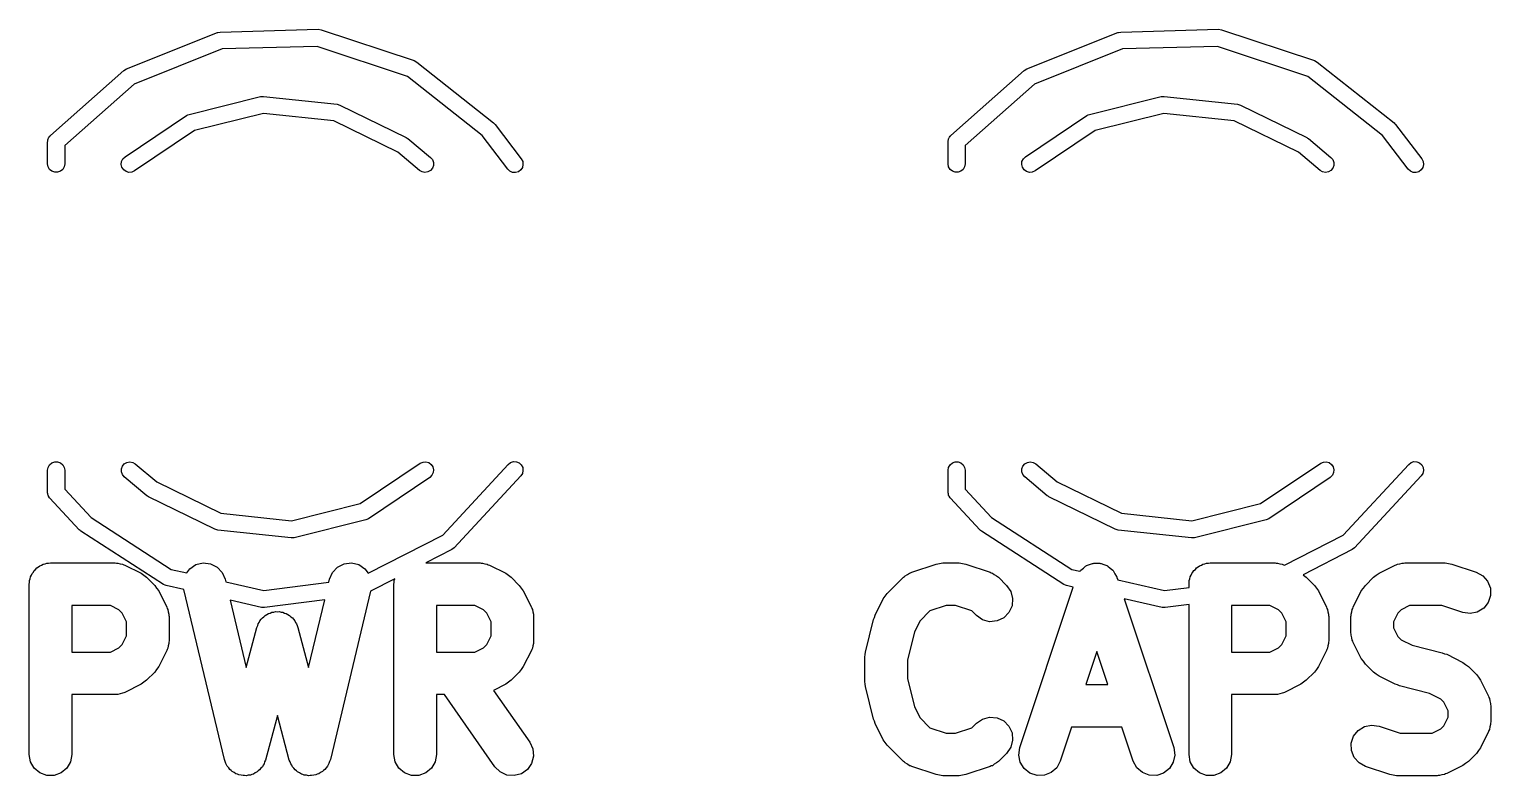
# Model space of a CAD drawing. Extents: x 125.2 to 205.2, y -134.4 to -54.5.
# Drawn here: x 125.25 to 135.56, y -134.04 to -128.78 of the extents above; entities that cross this region are included whole.
import ezdxf

# ---------------------------------------------------------------- set-up
doc = ezdxf.new("R2010")
doc.units = 0
doc.header["$MEASUREMENT"] = 0
doc.layers.add('BLACK', color=7, linetype='CONTINUOUS')

msp = doc.modelspace()

# ---------------------------------------------------------------- linework, layer by layer
at = {"layer": 'Black'}
for p, q in [((125.935, -129.06), (126.577, -128.805)), ((126.577, -128.805), (126.581, -128.804)), ((126.577, -128.805), (126.577, -128.805)), ((126.581, -128.804), (126.597, -128.801)), ((126.597, -128.801), (127.288, -128.781)), ((126.597, -128.801), (126.597, -128.801)), ((127.288, -128.781), (127.309, -128.784)), ((127.309, -128.784), (127.309, -128.784)), ((127.309, -128.784), (127.965, -129.002)), ((132.285, -129.06), (132.927, -128.805)), ((132.927, -128.805), (132.931, -128.804)), ((132.927, -128.805), (132.927, -128.805)), ((132.931, -128.804), (132.947, -128.801)), ((132.947, -128.801), (133.638, -128.781)), ((132.947, -128.801), (132.947, -128.801)), ((133.638, -128.781), (133.659, -128.784)), ((133.659, -128.784), (133.659, -128.784)), ((133.659, -128.784), (134.315, -129.002)), ((126.611, -128.92), (125.989, -129.167)), ((127.281, -128.902), (126.611, -128.92)), ((127.917, -129.113), (127.281, -128.902)), ((132.961, -128.92), (132.339, -129.167)), ((133.631, -128.902), (132.961, -128.92)), ((134.267, -129.113), (133.631, -128.902)), ((127.965, -129.002), (127.965, -129.002)), ((127.965, -129.002), (127.983, -129.012)), ((127.983, -129.012), (128.525, -129.441)), ((134.315, -129.002), (134.315, -129.002)), ((134.315, -129.002), (134.333, -129.012)), ((134.333, -129.012), (134.875, -129.441)), ((125.4, -129.53), (125.917, -129.071)), ((125.917, -129.071), (125.935, -129.06)), ((125.917, -129.071), (125.917, -129.071)), ((128.444, -129.531), (127.917, -129.113)), ((131.75, -129.53), (132.267, -129.071)), ((132.267, -129.071), (132.285, -129.06)), ((132.267, -129.071), (132.267, -129.071)), ((134.794, -129.531), (134.267, -129.113)), ((125.989, -129.167), (125.5, -129.601)), ((132.339, -129.167), (131.85, -129.601)), ((126.377, -129.381), (126.882, -129.255)), ((126.882, -129.255), (126.903, -129.254)), ((126.903, -129.254), (127.421, -129.309)), ((126.903, -129.254), (126.903, -129.254)), ((127.421, -129.309), (127.421, -129.309)), ((127.421, -129.309), (127.441, -129.315)), ((127.441, -129.315), (127.909, -129.543)), ((132.727, -129.381), (133.232, -129.255)), ((133.232, -129.255), (133.253, -129.254)), ((133.253, -129.254), (133.771, -129.309)), ((133.253, -129.254), (133.253, -129.254)), ((133.771, -129.309), (133.771, -129.309)), ((133.771, -129.309), (133.791, -129.315)), ((133.791, -129.315), (134.259, -129.543)), ((125.926, -129.68), (126.358, -129.389)), ((126.358, -129.389), (126.368, -129.385)), ((126.358, -129.389), (126.358, -129.389)), ((126.368, -129.385), (126.377, -129.381)), ((126.377, -129.381), (126.377, -129.381)), ((126.901, -129.374), (126.416, -129.495)), ((127.398, -129.427), (126.901, -129.374)), ((127.85, -129.648), (127.398, -129.427)), ((128.525, -129.441), (128.53, -129.447)), ((128.53, -129.447), (128.535, -129.452)), ((128.535, -129.452), (128.72, -129.695)), ((132.276, -129.68), (132.708, -129.389)), ((132.708, -129.389), (132.718, -129.385)), ((132.708, -129.389), (132.708, -129.389)), ((132.718, -129.385), (132.727, -129.381)), ((132.727, -129.381), (132.727, -129.381)), ((133.251, -129.374), (132.766, -129.495)), ((133.748, -129.427), (133.251, -129.374)), ((134.2, -129.648), (133.748, -129.427)), ((134.875, -129.441), (134.88, -129.447)), ((134.88, -129.447), (134.885, -129.452)), ((134.885, -129.452), (135.07, -129.695)), ((125.382, -129.561), (125.384, -129.553)), ((125.384, -129.553), (125.386, -129.549)), ((125.386, -129.549), (125.387, -129.546)), ((125.387, -129.546), (125.39, -129.542)), ((125.39, -129.542), (125.394, -129.535)), ((125.394, -129.535), (125.399, -129.532)), ((125.399, -129.532), (125.4, -129.53)), ((126.416, -129.495), (125.993, -129.78)), ((127.909, -129.543), (127.915, -129.548)), ((127.915, -129.548), (127.921, -129.551)), ((127.921, -129.551), (128.08, -129.684)), ((128.625, -129.768), (128.444, -129.531)), ((131.732, -129.561), (131.734, -129.553)), ((131.734, -129.553), (131.736, -129.549)), ((131.736, -129.549), (131.737, -129.546)), ((131.737, -129.546), (131.74, -129.542)), ((131.74, -129.542), (131.744, -129.535)), ((131.744, -129.535), (131.749, -129.532)), ((131.749, -129.532), (131.75, -129.53)), ((132.766, -129.495), (132.343, -129.78)), ((134.259, -129.543), (134.265, -129.548)), ((134.265, -129.548), (134.271, -129.551)), ((134.271, -129.551), (134.43, -129.684)), ((134.975, -129.768), (134.794, -129.531)), ((125.38, -129.574), (125.381, -129.57)), ((125.38, -129.73), (125.38, -129.574)), ((125.381, -129.566), (125.382, -129.561)), ((125.381, -129.57), (125.381, -129.566)), ((125.5, -129.601), (125.5, -129.73)), ((128.003, -129.776), (127.85, -129.648)), ((131.73, -129.574), (131.731, -129.57)), ((131.73, -129.73), (131.73, -129.574)), ((131.731, -129.566), (131.732, -129.561)), ((131.731, -129.57), (131.731, -129.566)), ((131.85, -129.601), (131.85, -129.73)), ((134.353, -129.776), (134.2, -129.648)), ((125.384, -129.751), (125.38, -129.73)), ((125.394, -129.769), (125.384, -129.751)), ((125.496, -129.751), (125.486, -129.769)), ((125.5, -129.73), (125.496, -129.751)), ((125.899, -129.734), (125.901, -129.713)), ((125.904, -129.754), (125.899, -129.734)), ((125.901, -129.713), (125.911, -129.695)), ((125.916, -129.772), (125.904, -129.754)), ((125.911, -129.695), (125.926, -129.68)), ((128.08, -129.684), (128.093, -129.7)), ((128.093, -129.76), (128.08, -129.776)), ((128.093, -129.7), (128.1, -129.72)), ((128.1, -129.741), (128.093, -129.76)), ((128.1, -129.72), (128.1, -129.741)), ((128.728, -129.755), (128.716, -129.772)), ((128.72, -129.695), (128.73, -129.714)), ((128.732, -129.734), (128.728, -129.755)), ((128.73, -129.714), (128.732, -129.734)), ((131.734, -129.751), (131.73, -129.73)), ((131.744, -129.769), (131.734, -129.751)), ((131.846, -129.751), (131.836, -129.769)), ((131.85, -129.73), (131.846, -129.751)), ((132.249, -129.734), (132.251, -129.713)), ((132.254, -129.754), (132.249, -129.734)), ((132.251, -129.713), (132.261, -129.695)), ((132.266, -129.772), (132.254, -129.754)), ((132.261, -129.695), (132.276, -129.68)), ((134.43, -129.684), (134.443, -129.7)), ((134.443, -129.76), (134.43, -129.776)), ((134.443, -129.7), (134.45, -129.72)), ((134.45, -129.741), (134.443, -129.76)), ((134.45, -129.72), (134.45, -129.741)), ((135.078, -129.755), (135.066, -129.772)), ((135.07, -129.695), (135.08, -129.714)), ((135.082, -129.734), (135.078, -129.755)), ((135.08, -129.714), (135.082, -129.734)), ((125.41, -129.782), (125.394, -129.769)), ((125.43, -129.789), (125.41, -129.782)), ((125.45, -129.789), (125.43, -129.789)), ((125.47, -129.782), (125.45, -129.789)), ((125.486, -129.769), (125.47, -129.782)), ((125.933, -129.784), (125.916, -129.772)), ((125.953, -129.79), (125.933, -129.784)), ((125.973, -129.788), (125.953, -129.79)), ((125.993, -129.78), (125.973, -129.788)), ((128.021, -129.787), (128.003, -129.776)), ((128.041, -129.79), (128.021, -129.787)), ((128.062, -129.787), (128.041, -129.79)), ((128.08, -129.776), (128.062, -129.787)), ((128.64, -129.782), (128.625, -129.768)), ((128.659, -129.79), (128.64, -129.782)), ((128.68, -129.791), (128.659, -129.79)), ((128.7, -129.785), (128.68, -129.791)), ((128.716, -129.772), (128.7, -129.785)), ((131.76, -129.782), (131.744, -129.769)), ((131.78, -129.789), (131.76, -129.782)), ((131.8, -129.789), (131.78, -129.789)), ((131.82, -129.782), (131.8, -129.789)), ((131.836, -129.769), (131.82, -129.782)), ((132.283, -129.784), (132.266, -129.772)), ((132.303, -129.79), (132.283, -129.784)), ((132.323, -129.788), (132.303, -129.79)), ((132.343, -129.78), (132.323, -129.788)), ((134.371, -129.787), (134.353, -129.776)), ((134.391, -129.79), (134.371, -129.787)), ((134.412, -129.787), (134.391, -129.79)), ((134.43, -129.776), (134.412, -129.787)), ((134.99, -129.782), (134.975, -129.768)), ((135.009, -129.79), (134.99, -129.782)), ((135.03, -129.791), (135.009, -129.79)), ((135.05, -129.785), (135.03, -129.791)), ((135.066, -129.772), (135.05, -129.785)), ((125.38, -131.89), (125.384, -131.869)), ((125.38, -132.046), (125.38, -131.89)), ((125.384, -131.869), (125.394, -131.851)), ((125.394, -131.851), (125.41, -131.838)), ((125.41, -131.838), (125.43, -131.831)), ((125.43, -131.831), (125.45, -131.831)), ((125.45, -131.831), (125.47, -131.838)), ((125.47, -131.838), (125.486, -131.851)), ((125.486, -131.851), (125.496, -131.869)), ((125.496, -131.869), (125.5, -131.89)), ((125.5, -131.89), (125.5, -132.022)), ((125.9, -131.88), (125.907, -131.86)), ((125.9, -131.9), (125.9, -131.88)), ((125.907, -131.92), (125.9, -131.9)), ((125.907, -131.86), (125.92, -131.844)), ((125.92, -131.936), (125.907, -131.92)), ((125.92, -131.844), (125.939, -131.834)), ((125.939, -131.834), (125.959, -131.83)), ((125.959, -131.83), (125.98, -131.834)), ((125.98, -131.834), (125.998, -131.844)), ((125.998, -131.844), (126.15, -131.972)), ((127.584, -132.125), (128.008, -131.84)), ((128.008, -131.84), (128.027, -131.832)), ((128.027, -131.832), (128.047, -131.83)), ((128.047, -131.83), (128.067, -131.836)), ((128.067, -131.836), (128.084, -131.848)), ((128.09, -131.925), (128.075, -131.94)), ((128.084, -131.848), (128.096, -131.865)), ((128.099, -131.906), (128.09, -131.925)), ((128.096, -131.865), (128.101, -131.886)), ((128.101, -131.886), (128.099, -131.906)), ((128.166, -132.347), (128.628, -131.848)), ((128.716, -131.929), (128.247, -132.436)), ((128.628, -131.848), (128.645, -131.835)), ((128.645, -131.835), (128.665, -131.829)), ((128.665, -131.829), (128.686, -131.83)), ((128.686, -131.83), (128.705, -131.838)), ((128.705, -131.838), (128.72, -131.852)), ((128.728, -131.912), (128.716, -131.929)), ((128.72, -131.852), (128.73, -131.871)), ((128.732, -131.892), (128.728, -131.912)), ((128.73, -131.871), (128.732, -131.892)), ((131.73, -131.89), (131.734, -131.869)), ((131.73, -132.046), (131.73, -131.89)), ((131.734, -131.869), (131.744, -131.851)), ((131.744, -131.851), (131.76, -131.838)), ((131.76, -131.838), (131.78, -131.831)), ((131.78, -131.831), (131.8, -131.831)), ((131.8, -131.831), (131.82, -131.838)), ((131.82, -131.838), (131.836, -131.851)), ((131.836, -131.851), (131.846, -131.869)), ((131.846, -131.869), (131.85, -131.89)), ((131.85, -131.89), (131.85, -132.022)), ((132.25, -131.88), (132.257, -131.86)), ((132.25, -131.9), (132.25, -131.88)), ((132.257, -131.92), (132.25, -131.9)), ((132.257, -131.86), (132.27, -131.844)), ((132.27, -131.936), (132.257, -131.92)), ((132.27, -131.844), (132.289, -131.834)), ((132.289, -131.834), (132.309, -131.83)), ((132.309, -131.83), (132.33, -131.834)), ((132.33, -131.834), (132.348, -131.844)), ((132.348, -131.844), (132.5, -131.972)), ((133.934, -132.125), (134.358, -131.84)), ((134.358, -131.84), (134.377, -131.832)), ((134.377, -131.832), (134.397, -131.83)), ((134.397, -131.83), (134.417, -131.836)), ((134.417, -131.836), (134.434, -131.848)), ((134.44, -131.925), (134.425, -131.94)), ((134.434, -131.848), (134.446, -131.865)), ((134.449, -131.906), (134.44, -131.925)), ((134.446, -131.865), (134.451, -131.886)), ((134.451, -131.886), (134.449, -131.906)), ((134.516, -132.347), (134.978, -131.848)), ((135.066, -131.929), (134.597, -132.436)), ((134.978, -131.848), (134.995, -131.835)), ((134.995, -131.835), (135.015, -131.829)), ((135.015, -131.829), (135.036, -131.83)), ((135.036, -131.83), (135.055, -131.838)), ((135.055, -131.838), (135.07, -131.852)), ((135.078, -131.912), (135.066, -131.929)), ((135.07, -131.852), (135.08, -131.871)), ((135.082, -131.892), (135.078, -131.912)), ((135.08, -131.871), (135.082, -131.892)), ((125.5, -132.022), (125.686, -132.223)), ((126.079, -132.069), (125.92, -131.936)), ((126.15, -131.972), (126.602, -132.193)), ((128.075, -131.94), (127.643, -132.231)), ((131.85, -132.022), (132.036, -132.223)), ((132.429, -132.069), (132.27, -131.936)), ((132.5, -131.972), (132.952, -132.193)), ((134.425, -131.94), (133.993, -132.231)), ((125.38, -132.047), (125.38, -132.046)), ((125.38, -132.048), (125.38, -132.047)), ((125.382, -132.055), (125.38, -132.048)), ((125.384, -132.067), (125.382, -132.055)), ((125.385, -132.068), (125.384, -132.067)), ((125.385, -132.069), (125.385, -132.068)), ((125.387, -132.072), (125.385, -132.069)), ((125.394, -132.085), (125.387, -132.072)), ((125.396, -132.086), (125.394, -132.085)), ((125.603, -132.31), (125.396, -132.086)), ((125.396, -132.086), (125.396, -132.086)), ((126.085, -132.072), (126.079, -132.069)), ((126.091, -132.077), (126.085, -132.072)), ((126.559, -132.305), (126.091, -132.077)), ((127.099, -132.246), (127.584, -132.125)), ((131.73, -132.047), (131.73, -132.046)), ((131.73, -132.048), (131.73, -132.047)), ((131.732, -132.055), (131.73, -132.048)), ((131.734, -132.067), (131.732, -132.055)), ((131.735, -132.068), (131.734, -132.067)), ((131.735, -132.069), (131.735, -132.068)), ((131.737, -132.072), (131.735, -132.069)), ((131.744, -132.085), (131.737, -132.072)), ((131.746, -132.086), (131.744, -132.085)), ((131.953, -132.31), (131.746, -132.086)), ((131.746, -132.086), (131.746, -132.086)), ((132.435, -132.072), (132.429, -132.069)), ((132.441, -132.077), (132.435, -132.072)), ((132.909, -132.305), (132.441, -132.077)), ((133.449, -132.246), (133.934, -132.125)), ((125.686, -132.223), (126.252, -132.588)), ((126.602, -132.193), (127.099, -132.246)), ((127.643, -132.231), (127.623, -132.239)), ((132.036, -132.223), (132.602, -132.588)), ((132.952, -132.193), (133.449, -132.246)), ((133.993, -132.231), (133.973, -132.239)), ((125.609, -132.315), (125.603, -132.31)), ((125.615, -132.32), (125.609, -132.315)), ((126.196, -132.695), (125.615, -132.32)), ((126.579, -132.311), (126.559, -132.305)), ((127.097, -132.366), (126.579, -132.311)), ((126.579, -132.311), (126.579, -132.311)), ((127.623, -132.239), (127.118, -132.365)), ((127.623, -132.239), (127.623, -132.239)), ((131.959, -132.315), (131.953, -132.31)), ((131.965, -132.32), (131.959, -132.315)), ((132.546, -132.695), (131.965, -132.32)), ((132.929, -132.311), (132.909, -132.305)), ((133.447, -132.366), (132.929, -132.311)), ((132.929, -132.311), (132.929, -132.311)), ((133.973, -132.239), (133.468, -132.365)), ((133.973, -132.239), (133.973, -132.239)), ((127.108, -132.365), (127.097, -132.366)), ((127.097, -132.366), (127.097, -132.366)), ((127.118, -132.365), (127.108, -132.365)), ((127.118, -132.365), (127.118, -132.365)), ((127.641, -132.616), (128.166, -132.347)), ((128.247, -132.436), (128.23, -132.449)), ((133.458, -132.365), (133.447, -132.366)), ((133.447, -132.366), (133.447, -132.366)), ((133.468, -132.365), (133.458, -132.365)), ((133.468, -132.365), (133.468, -132.365)), ((134.103, -132.559), (134.516, -132.347)), ((134.597, -132.436), (134.58, -132.449)), ((125.362, -132.55), (125.374, -132.545)), ((125.374, -132.545), (125.387, -132.545)), ((125.387, -132.545), (125.4, -132.543)), ((125.4, -132.543), (125.857, -132.543)), ((125.857, -132.543), (125.866, -132.544)), ((125.866, -132.544), (125.874, -132.544)), ((125.874, -132.544), (125.891, -132.549)), ((126.426, -132.555), (126.477, -132.543)), ((126.477, -132.543), (126.529, -132.549)), ((127.471, -132.549), (127.523, -132.543)), ((127.523, -132.543), (127.574, -132.555)), ((128.23, -132.449), (128.047, -132.543)), ((128.047, -132.543), (128.429, -132.543)), ((128.429, -132.543), (128.437, -132.544)), ((128.437, -132.544), (128.446, -132.544)), ((128.446, -132.544), (128.463, -132.549)), ((131.645, -132.551), (131.669, -132.547)), ((131.669, -132.547), (131.693, -132.543)), ((131.693, -132.543), (131.807, -132.543)), ((131.807, -132.543), (131.831, -132.547)), ((131.831, -132.547), (131.855, -132.551)), ((132.728, -132.554), (132.749, -132.546)), ((132.749, -132.546), (132.753, -132.546)), ((132.753, -132.546), (132.757, -132.544)), ((132.757, -132.544), (132.779, -132.545)), ((132.779, -132.545), (132.801, -132.544)), ((132.801, -132.544), (132.805, -132.546)), ((132.805, -132.546), (132.809, -132.546)), ((132.809, -132.546), (132.829, -132.554)), ((133.54, -132.55), (133.553, -132.545)), ((133.553, -132.545), (133.566, -132.545)), ((133.566, -132.545), (133.579, -132.543)), ((133.579, -132.543), (134.036, -132.543)), ((134.036, -132.543), (134.044, -132.544)), ((134.044, -132.544), (134.053, -132.544)), ((134.053, -132.544), (134.07, -132.549)), ((134.58, -132.449), (134.233, -132.627)), ((134.916, -132.549), (134.933, -132.544)), ((134.933, -132.544), (134.941, -132.544)), ((134.941, -132.544), (134.95, -132.543)), ((134.95, -132.543), (135.236, -132.543)), ((135.236, -132.543), (135.259, -132.547)), ((135.259, -132.547), (135.283, -132.551)), ((125.257, -132.654), (125.259, -132.642)), ((125.259, -132.642), (125.266, -132.63)), ((125.266, -132.63), (125.27, -132.618)), ((125.27, -132.618), (125.279, -132.608)), ((125.279, -132.608), (125.285, -132.596)), ((125.285, -132.596), (125.295, -132.588)), ((125.295, -132.588), (125.304, -132.578)), ((125.304, -132.578), (125.315, -132.571)), ((125.315, -132.571), (125.325, -132.563)), ((125.325, -132.563), (125.337, -132.558)), ((125.337, -132.558), (125.349, -132.552)), ((125.349, -132.552), (125.362, -132.55)), ((125.891, -132.549), (125.908, -132.552)), ((125.908, -132.552), (125.916, -132.556)), ((125.916, -132.556), (125.924, -132.559)), ((125.924, -132.559), (126.039, -132.616)), ((126.039, -132.616), (126.058, -132.63)), ((126.058, -132.63), (126.077, -132.644)), ((126.077, -132.644), (126.135, -132.701)), ((126.252, -132.588), (126.361, -132.613)), ((126.361, -132.613), (126.383, -132.584)), ((126.383, -132.584), (126.426, -132.555)), ((126.529, -132.549), (126.575, -132.572)), ((126.575, -132.572), (126.611, -132.61)), ((126.611, -132.61), (126.632, -132.658)), ((127.368, -132.658), (127.389, -132.61)), ((127.389, -132.61), (127.425, -132.572)), ((127.425, -132.572), (127.471, -132.549)), ((127.574, -132.555), (127.617, -132.584)), ((127.617, -132.584), (127.641, -132.616)), ((128.463, -132.549), (128.48, -132.552)), ((128.48, -132.552), (128.487, -132.556)), ((128.487, -132.556), (128.496, -132.559)), ((128.496, -132.559), (128.61, -132.616)), ((128.61, -132.616), (128.629, -132.63)), ((128.629, -132.63), (128.649, -132.644)), ((128.649, -132.644), (128.706, -132.701)), ((131.301, -132.758), (131.415, -132.644)), ((131.415, -132.644), (131.422, -132.639)), ((131.422, -132.639), (131.428, -132.633)), ((131.428, -132.633), (131.444, -132.624)), ((131.444, -132.624), (131.458, -132.614)), ((131.458, -132.614), (131.466, -132.612)), ((131.466, -132.612), (131.474, -132.608)), ((131.474, -132.608), (131.645, -132.551)), ((131.855, -132.551), (132.026, -132.608)), ((132.026, -132.608), (132.034, -132.612)), ((132.034, -132.612), (132.042, -132.614)), ((132.042, -132.614), (132.056, -132.624)), ((132.056, -132.624), (132.072, -132.633)), ((132.072, -132.633), (132.078, -132.639)), ((132.078, -132.639), (132.085, -132.644)), ((132.085, -132.644), (132.142, -132.701)), ((132.602, -132.588), (132.66, -132.601)), ((132.66, -132.601), (132.661, -132.6)), ((132.661, -132.6), (132.664, -132.597)), ((132.664, -132.597), (132.666, -132.593)), ((132.666, -132.593), (132.684, -132.58)), ((132.684, -132.58), (132.7, -132.565)), ((132.7, -132.565), (132.704, -132.564)), ((132.704, -132.564), (132.707, -132.561)), ((132.707, -132.561), (132.728, -132.554)), ((132.829, -132.554), (132.85, -132.561)), ((132.85, -132.561), (132.853, -132.564)), ((132.853, -132.564), (132.857, -132.565)), ((132.857, -132.565), (132.874, -132.58)), ((132.874, -132.58), (132.891, -132.593)), ((132.891, -132.593), (132.893, -132.597)), ((132.893, -132.597), (132.896, -132.6)), ((132.896, -132.6), (132.907, -132.619)), ((132.907, -132.619), (132.918, -132.638)), ((132.918, -132.638), (132.919, -132.642)), ((132.919, -132.642), (132.921, -132.645)), ((132.921, -132.645), (132.926, -132.662)), ((133.435, -132.654), (133.438, -132.642)), ((133.438, -132.642), (133.444, -132.63)), ((133.444, -132.63), (133.449, -132.618)), ((133.449, -132.618), (133.457, -132.608)), ((133.457, -132.608), (133.464, -132.596)), ((133.464, -132.596), (133.474, -132.588)), ((133.474, -132.588), (133.482, -132.578)), ((133.482, -132.578), (133.494, -132.571)), ((133.494, -132.571), (133.504, -132.563)), ((133.504, -132.563), (133.516, -132.558)), ((133.516, -132.558), (133.527, -132.552)), ((133.527, -132.552), (133.54, -132.55)), ((134.07, -132.549), (134.087, -132.552)), ((134.087, -132.552), (134.095, -132.556)), ((134.095, -132.556), (134.103, -132.559)), ((134.103, -132.559), (134.103, -132.559)), ((134.233, -132.627), (134.236, -132.63)), ((134.236, -132.63), (134.256, -132.644)), ((134.256, -132.644), (134.313, -132.701)), ((134.673, -132.701), (134.73, -132.644)), ((134.73, -132.644), (134.749, -132.63)), ((134.749, -132.63), (134.769, -132.616)), ((134.769, -132.616), (134.883, -132.559)), ((134.883, -132.559), (134.891, -132.556)), ((134.891, -132.556), (134.899, -132.552)), ((134.899, -132.552), (134.916, -132.549)), ((135.283, -132.551), (135.455, -132.608)), ((135.455, -132.608), (135.5, -132.633)), ((135.5, -132.633), (135.535, -132.671)), ((125.25, -132.693), (125.252, -132.68)), ((125.25, -133.893), (125.25, -132.693)), ((125.252, -132.667), (125.257, -132.654)), ((125.252, -132.68), (125.252, -132.667)), ((126.135, -132.701), (126.148, -132.721)), ((126.148, -132.721), (126.163, -132.74)), ((126.163, -132.74), (126.22, -132.854)), ((126.209, -132.7), (126.196, -132.695)), ((126.196, -132.695), (126.196, -132.695)), ((126.215, -132.703), (126.209, -132.7)), ((126.341, -132.731), (126.215, -132.703)), ((126.215, -132.703), (126.215, -132.703)), ((126.626, -133.928), (126.341, -132.731)), ((126.632, -132.658), (126.636, -132.675)), ((126.636, -132.675), (126.905, -132.737)), ((126.905, -132.737), (127.363, -132.679)), ((127.363, -132.679), (127.368, -132.658)), ((127.656, -132.743), (127.374, -133.928)), ((127.828, -132.655), (127.656, -132.743)), ((127.821, -132.693), (127.824, -132.68)), ((127.821, -133.893), (127.821, -132.693)), ((127.824, -132.667), (127.828, -132.655)), ((127.824, -132.68), (127.824, -132.667)), ((128.706, -132.701), (128.72, -132.721)), ((128.72, -132.721), (128.734, -132.74)), ((128.734, -132.74), (128.791, -132.854)), ((132.142, -132.701), (132.172, -132.744)), ((132.172, -132.744), (132.185, -132.794)), ((132.236, -133.845), (132.613, -132.714)), ((132.559, -132.7), (132.546, -132.695)), ((132.546, -132.695), (132.546, -132.695)), ((132.565, -132.703), (132.559, -132.7)), ((132.613, -132.714), (132.565, -132.703)), ((132.565, -132.703), (132.565, -132.703)), ((132.926, -132.662), (133.255, -132.737)), ((133.255, -132.737), (133.429, -132.715)), ((133.429, -132.693), (133.431, -132.68)), ((133.429, -132.715), (133.429, -132.693)), ((133.431, -132.667), (133.435, -132.654)), ((133.431, -132.68), (133.431, -132.667)), ((134.313, -132.701), (134.327, -132.721)), ((134.327, -132.721), (134.341, -132.74)), ((134.341, -132.74), (134.398, -132.854)), ((134.587, -132.854), (134.644, -132.74)), ((134.644, -132.74), (134.659, -132.721)), ((134.659, -132.721), (134.673, -132.701)), ((135.535, -132.671), (135.554, -132.72)), ((135.554, -132.72), (135.556, -132.772)), ((125.55, -132.843), (125.55, -133.171)), ((125.822, -132.843), (125.55, -132.843)), ((125.883, -132.873), (125.822, -132.843)), ((126.22, -132.854), (126.222, -132.863)), ((126.889, -132.856), (126.667, -132.806)), ((126.667, -132.806), (126.78, -133.28)), ((126.91, -132.857), (126.889, -132.856)), ((126.889, -132.856), (126.889, -132.856)), ((127.334, -132.804), (126.91, -132.857)), ((127.22, -133.28), (127.334, -132.804)), ((128.121, -132.843), (128.121, -133.171)), ((128.393, -132.843), (128.121, -132.843)), ((128.454, -132.873), (128.393, -132.843)), ((128.791, -132.854), (128.794, -132.863)), ((131.216, -132.911), (131.273, -132.797)), ((131.273, -132.797), (131.287, -132.778)), ((131.287, -132.778), (131.301, -132.758)), ((131.717, -132.843), (131.602, -132.881)), ((131.783, -132.843), (131.717, -132.843)), ((131.898, -132.881), (131.783, -132.843)), ((132.181, -132.846), (132.159, -132.893)), ((132.185, -132.794), (132.181, -132.846)), ((133.239, -132.856), (132.971, -132.795)), ((132.971, -132.795), (133.321, -133.845)), ((133.26, -132.857), (133.239, -132.856)), ((133.239, -132.856), (133.239, -132.856)), ((133.429, -132.836), (133.26, -132.857)), ((133.429, -133.893), (133.429, -132.836)), ((133.729, -132.843), (133.729, -133.171)), ((134, -132.843), (133.729, -132.843)), ((134.061, -132.873), (134, -132.843)), ((134.398, -132.854), (134.401, -132.863)), ((134.585, -132.863), (134.587, -132.854)), ((134.985, -132.843), (134.925, -132.873)), ((135.211, -132.843), (134.985, -132.843)), ((135.36, -132.892), (135.211, -132.843)), ((135.539, -132.821), (135.507, -132.862)), ((135.556, -132.772), (135.539, -132.821)), ((125.905, -132.896), (125.883, -132.873)), ((125.936, -132.957), (125.905, -132.896)), ((125.936, -133.057), (125.936, -132.957)), ((126.222, -132.863), (126.227, -132.87)), ((126.227, -132.87), (126.23, -132.887)), ((126.23, -132.887), (126.235, -132.904)), ((126.235, -132.904), (126.234, -132.913)), ((126.234, -132.913), (126.236, -132.921)), ((126.236, -132.921), (126.236, -133.093)), ((126.872, -132.962), (126.877, -132.95)), ((126.877, -132.95), (126.886, -132.94)), ((126.886, -132.94), (126.894, -132.93)), ((126.894, -132.93), (126.905, -132.922)), ((126.905, -132.922), (126.914, -132.913)), ((126.914, -132.913), (126.926, -132.907)), ((126.926, -132.907), (126.937, -132.9)), ((126.937, -132.9), (126.949, -132.896)), ((126.949, -132.896), (126.961, -132.891)), ((126.961, -132.891), (126.974, -132.89)), ((126.974, -132.89), (126.987, -132.886)), ((126.987, -132.886), (127, -132.887)), ((127, -132.887), (127.013, -132.886)), ((127.013, -132.886), (127.026, -132.89)), ((127.026, -132.89), (127.039, -132.891)), ((127.039, -132.891), (127.051, -132.896)), ((127.051, -132.896), (127.063, -132.9)), ((127.063, -132.9), (127.074, -132.907)), ((127.074, -132.907), (127.086, -132.913)), ((127.086, -132.913), (127.095, -132.922)), ((127.095, -132.922), (127.106, -132.93)), ((127.106, -132.93), (127.114, -132.94)), ((127.114, -132.94), (127.123, -132.95)), ((127.123, -132.95), (127.128, -132.962)), ((128.477, -132.896), (128.454, -132.873)), ((128.507, -132.957), (128.477, -132.896)), ((128.507, -133.057), (128.507, -132.957)), ((128.794, -132.863), (128.798, -132.87)), ((128.798, -132.87), (128.801, -132.887)), ((128.801, -132.887), (128.806, -132.904)), ((128.806, -132.904), (128.806, -132.913)), ((128.806, -132.913), (128.807, -132.921)), ((128.807, -132.921), (128.807, -133.093)), ((131.147, -133.171), (131.204, -132.942)), ((131.204, -132.942), (131.211, -132.927)), ((131.211, -132.927), (131.216, -132.911)), ((131.53, -132.953), (131.492, -133.031)), ((131.602, -132.881), (131.53, -132.953)), ((131.93, -132.913), (131.898, -132.881)), ((131.972, -132.943), (131.93, -132.913)), ((132.023, -132.957), (131.972, -132.943)), ((132.075, -132.952), (132.023, -132.957)), ((132.122, -132.93), (132.075, -132.952)), ((132.159, -132.893), (132.122, -132.93)), ((134.084, -132.896), (134.061, -132.873)), ((134.114, -132.957), (134.084, -132.896)), ((134.114, -133.057), (134.114, -132.957)), ((134.401, -132.863), (134.405, -132.87)), ((134.405, -132.87), (134.408, -132.887)), ((134.408, -132.887), (134.413, -132.904)), ((134.413, -132.904), (134.413, -132.913)), ((134.413, -132.913), (134.414, -132.921)), ((134.414, -132.921), (134.414, -133.093)), ((134.571, -132.921), (134.573, -132.913)), ((134.571, -133.036), (134.571, -132.921)), ((134.572, -132.904), (134.577, -132.887)), ((134.573, -132.913), (134.572, -132.904)), ((134.577, -132.887), (134.58, -132.87)), ((134.58, -132.87), (134.585, -132.863)), ((134.902, -132.896), (134.871, -132.957)), ((134.871, -132.957), (134.871, -133)), ((134.925, -132.873), (134.902, -132.896)), ((135.411, -132.9), (135.36, -132.892)), ((135.462, -132.889), (135.411, -132.9)), ((135.507, -132.862), (135.462, -132.889)), ((125.905, -133.118), (125.936, -133.057)), ((126.78, -133.28), (126.855, -132.997)), ((126.855, -132.997), (126.861, -132.985)), ((126.861, -132.985), (126.864, -132.972)), ((126.864, -132.972), (126.872, -132.962)), ((127.128, -132.962), (127.136, -132.972)), ((127.136, -132.972), (127.139, -132.985)), ((127.139, -132.985), (127.145, -132.997)), ((127.145, -132.997), (127.22, -133.28)), ((128.477, -133.118), (128.507, -133.057)), ((131.492, -133.031), (131.443, -133.226)), ((134.084, -133.118), (134.114, -133.057)), ((134.573, -133.044), (134.571, -133.036)), ((134.572, -133.053), (134.573, -133.044)), ((134.577, -133.07), (134.572, -133.053)), ((134.871, -133), (134.902, -133.061)), ((134.902, -133.061), (134.925, -133.084)), ((125.822, -133.171), (125.883, -133.141)), ((125.883, -133.141), (125.905, -133.118)), ((126.22, -133.16), (126.163, -133.274)), ((126.222, -133.152), (126.22, -133.16)), ((126.227, -133.144), (126.222, -133.152)), ((126.23, -133.127), (126.227, -133.144)), ((126.235, -133.11), (126.23, -133.127)), ((126.236, -133.093), (126.234, -133.101)), ((126.234, -133.101), (126.235, -133.11)), ((128.393, -133.171), (128.454, -133.141)), ((128.454, -133.141), (128.477, -133.118)), ((128.791, -133.16), (128.734, -133.274)), ((128.794, -133.152), (128.791, -133.16)), ((128.798, -133.144), (128.794, -133.152)), ((128.801, -133.127), (128.798, -133.144)), ((128.806, -133.11), (128.801, -133.127)), ((128.807, -133.093), (128.806, -133.101)), ((128.806, -133.101), (128.806, -133.11)), ((134, -133.171), (134.061, -133.141)), ((134.061, -133.141), (134.084, -133.118)), ((134.398, -133.16), (134.341, -133.274)), ((134.401, -133.152), (134.398, -133.16)), ((134.405, -133.144), (134.401, -133.152)), ((134.408, -133.127), (134.405, -133.144)), ((134.413, -133.11), (134.408, -133.127)), ((134.414, -133.093), (134.413, -133.101)), ((134.413, -133.101), (134.413, -133.11)), ((134.58, -133.087), (134.577, -133.07)), ((134.585, -133.095), (134.58, -133.087)), ((134.587, -133.103), (134.585, -133.095)), ((134.644, -133.217), (134.587, -133.103)), ((134.925, -133.084), (135.002, -133.123)), ((135.002, -133.123), (135.215, -133.176)), ((125.55, -133.171), (125.822, -133.171)), ((128.121, -133.171), (128.393, -133.171)), ((131.143, -133.207), (131.146, -133.189)), ((131.143, -133.379), (131.143, -133.207)), ((131.146, -133.189), (131.147, -133.171)), ((131.443, -133.226), (131.443, -133.36)), ((132.779, -133.167), (132.701, -133.4)), ((132.856, -133.4), (132.779, -133.167)), ((133.729, -133.171), (134, -133.171)), ((134.659, -133.236), (134.644, -133.217)), ((134.673, -133.256), (134.659, -133.236)), ((134.73, -133.313), (134.673, -133.256)), ((135.215, -133.176), (135.23, -133.183)), ((135.23, -133.183), (135.246, -133.187)), ((135.246, -133.187), (135.36, -133.244)), ((135.36, -133.244), (135.379, -133.259)), ((135.379, -133.259), (135.399, -133.273)), ((126.077, -133.37), (126.058, -133.384)), ((126.135, -133.313), (126.077, -133.37)), ((126.148, -133.294), (126.135, -133.313)), ((126.163, -133.274), (126.148, -133.294)), ((128.649, -133.37), (128.629, -133.384)), ((128.706, -133.313), (128.649, -133.37)), ((128.72, -133.294), (128.706, -133.313)), ((128.734, -133.274), (128.72, -133.294)), ((131.443, -133.36), (131.492, -133.555)), ((134.256, -133.37), (134.236, -133.384)), ((134.313, -133.313), (134.256, -133.37)), ((134.327, -133.294), (134.313, -133.313)), ((134.341, -133.274), (134.327, -133.294)), ((134.749, -133.327), (134.73, -133.313)), ((134.769, -133.341), (134.749, -133.327)), ((134.883, -133.398), (134.769, -133.341)), ((135.399, -133.273), (135.456, -133.33)), ((135.456, -133.33), (135.47, -133.349)), ((135.47, -133.349), (135.484, -133.369)), ((135.484, -133.369), (135.541, -133.483)), ((125.857, -133.471), (125.55, -133.471)), ((125.55, -133.471), (125.55, -133.893)), ((125.866, -133.47), (125.857, -133.471)), ((125.874, -133.47), (125.866, -133.47)), ((125.891, -133.465), (125.874, -133.47)), ((125.908, -133.462), (125.891, -133.465)), ((125.916, -133.458), (125.908, -133.462)), ((125.924, -133.456), (125.916, -133.458)), ((126.039, -133.398), (125.924, -133.456)), ((126.058, -133.384), (126.039, -133.398)), ((128.179, -133.471), (128.121, -133.471)), ((128.121, -133.471), (128.121, -133.893)), ((128.534, -133.979), (128.179, -133.471)), ((128.61, -133.398), (128.524, -133.441)), ((128.524, -133.441), (128.78, -133.807)), ((128.629, -133.384), (128.61, -133.398)), ((131.146, -133.397), (131.143, -133.379)), ((131.147, -133.415), (131.146, -133.397)), ((131.204, -133.644), (131.147, -133.415)), ((132.701, -133.4), (132.856, -133.4)), ((134.036, -133.471), (133.729, -133.471)), ((133.729, -133.471), (133.729, -133.893)), ((134.044, -133.47), (134.036, -133.471)), ((134.053, -133.47), (134.044, -133.47)), ((134.07, -133.465), (134.053, -133.47)), ((134.087, -133.462), (134.07, -133.465)), ((134.095, -133.458), (134.087, -133.462)), ((134.103, -133.456), (134.095, -133.458)), ((134.217, -133.398), (134.103, -133.456)), ((134.236, -133.384), (134.217, -133.398)), ((134.899, -133.403), (134.883, -133.398)), ((134.914, -133.41), (134.899, -133.403)), ((135.126, -133.463), (134.914, -133.41)), ((135.204, -133.502), (135.126, -133.463)), ((131.492, -133.555), (131.53, -133.633)), ((135.227, -133.525), (135.204, -133.502)), ((135.257, -133.585), (135.227, -133.525)), ((135.541, -133.483), (135.544, -133.491)), ((135.544, -133.491), (135.548, -133.499)), ((135.548, -133.499), (135.551, -133.516)), ((135.551, -133.516), (135.556, -133.533)), ((135.556, -133.533), (135.556, -133.541)), ((135.556, -133.541), (135.557, -133.55)), ((135.557, -133.55), (135.557, -133.664)), ((127, -133.618), (126.916, -133.932)), ((127.084, -133.932), (127, -133.618)), ((131.211, -133.659), (131.204, -133.644)), ((131.216, -133.674), (131.211, -133.659)), ((131.273, -133.789), (131.216, -133.674)), ((131.53, -133.633), (131.602, -133.705)), ((131.898, -133.705), (131.93, -133.673)), ((131.93, -133.673), (131.972, -133.643)), ((131.972, -133.643), (132.023, -133.629)), ((132.023, -133.629), (132.075, -133.634)), ((132.075, -133.634), (132.122, -133.656)), ((132.122, -133.656), (132.159, -133.693)), ((135.227, -133.69), (135.257, -133.629)), ((135.257, -133.629), (135.257, -133.585)), ((135.556, -133.681), (135.551, -133.698)), ((135.557, -133.664), (135.556, -133.673)), ((135.556, -133.673), (135.556, -133.681)), ((131.602, -133.705), (131.717, -133.743)), ((131.717, -133.743), (131.783, -133.743)), ((131.783, -133.743), (131.898, -133.705)), ((132.159, -133.693), (132.181, -133.74)), ((132.181, -133.74), (132.185, -133.792)), ((132.601, -133.7), (132.521, -133.94)), ((132.956, -133.7), (132.601, -133.7)), ((133.036, -133.94), (132.956, -133.7)), ((134.573, -133.814), (134.59, -133.764)), ((134.59, -133.764), (134.622, -133.723)), ((134.622, -133.723), (134.666, -133.696)), ((134.666, -133.696), (134.717, -133.686)), ((134.717, -133.686), (134.769, -133.693)), ((134.769, -133.693), (134.917, -133.743)), ((134.917, -133.743), (135.143, -133.743)), ((135.143, -133.743), (135.204, -133.712)), ((135.204, -133.712), (135.227, -133.69)), ((135.541, -133.731), (135.484, -133.846)), ((135.544, -133.723), (135.541, -133.731)), ((135.548, -133.716), (135.544, -133.723)), ((135.551, -133.698), (135.548, -133.716)), ((128.78, -133.807), (128.802, -133.854)), ((128.802, -133.854), (128.807, -133.906)), ((131.287, -133.808), (131.273, -133.789)), ((131.301, -133.827), (131.287, -133.808)), ((131.415, -133.942), (131.301, -133.827)), ((132.142, -133.885), (132.085, -133.942)), ((132.172, -133.842), (132.142, -133.885)), ((132.185, -133.792), (132.172, -133.842)), ((132.229, -133.897), (132.236, -133.845)), ((133.321, -133.845), (133.329, -133.897)), ((134.574, -133.866), (134.573, -133.814)), ((134.594, -133.914), (134.574, -133.866)), ((135.456, -133.885), (135.399, -133.942)), ((135.47, -133.865), (135.456, -133.885)), ((135.484, -133.846), (135.47, -133.865)), ((125.259, -133.944), (125.25, -133.893)), ((125.285, -133.989), (125.259, -133.944)), ((125.325, -134.023), (125.285, -133.989)), ((125.515, -133.989), (125.475, -134.023)), ((125.541, -133.944), (125.515, -133.989)), ((125.55, -133.893), (125.541, -133.944)), ((126.632, -133.942), (126.626, -133.928)), ((126.636, -133.956), (126.632, -133.942)), ((126.642, -133.965), (126.636, -133.956)), ((126.646, -133.975), (126.642, -133.965)), ((126.657, -133.987), (126.646, -133.975)), ((126.665, -133.999), (126.657, -133.987)), ((126.884, -133.99), (126.874, -134.002)), ((126.894, -133.979), (126.884, -133.99)), ((126.899, -133.969), (126.894, -133.979)), ((126.906, -133.96), (126.899, -133.969)), ((126.91, -133.945), (126.906, -133.96)), ((126.916, -133.932), (126.91, -133.945)), ((127.09, -133.945), (127.084, -133.932)), ((127.094, -133.96), (127.09, -133.945)), ((127.101, -133.969), (127.094, -133.96)), ((127.106, -133.979), (127.101, -133.969)), ((127.116, -133.99), (127.106, -133.979)), ((127.126, -134.002), (127.116, -133.99)), ((127.343, -133.987), (127.335, -133.999)), ((127.354, -133.975), (127.343, -133.987)), ((127.358, -133.965), (127.354, -133.975)), ((127.364, -133.956), (127.358, -133.965)), ((127.368, -133.942), (127.364, -133.956)), ((127.374, -133.928), (127.368, -133.942)), ((127.83, -133.944), (127.821, -133.893)), ((127.857, -133.989), (127.83, -133.944)), ((127.896, -134.023), (127.857, -133.989)), ((128.086, -133.989), (128.046, -134.023)), ((128.112, -133.944), (128.086, -133.989)), ((128.121, -133.893), (128.112, -133.944)), ((128.571, -134.016), (128.534, -133.979)), ((128.793, -133.956), (128.763, -133.999)), ((128.807, -133.906), (128.793, -133.956)), ((131.422, -133.947), (131.415, -133.942)), ((131.428, -133.953), (131.422, -133.947)), ((131.444, -133.962), (131.428, -133.953)), ((131.458, -133.972), (131.444, -133.962)), ((131.466, -133.974), (131.458, -133.972)), ((131.474, -133.978), (131.466, -133.974)), ((131.645, -134.035), (131.474, -133.978)), ((132.026, -133.978), (131.855, -134.035)), ((132.034, -133.974), (132.026, -133.978)), ((132.042, -133.972), (132.034, -133.974)), ((132.056, -133.962), (132.042, -133.972)), ((132.072, -133.953), (132.056, -133.962)), ((132.078, -133.947), (132.072, -133.953)), ((132.085, -133.942), (132.078, -133.947)), ((132.239, -133.948), (132.229, -133.897)), ((132.266, -133.992), (132.239, -133.948)), ((132.496, -133.986), (132.457, -134.021)), ((132.521, -133.94), (132.496, -133.986)), ((133.061, -133.986), (133.036, -133.94)), ((133.1, -134.021), (133.061, -133.986)), ((133.318, -133.948), (133.291, -133.992)), ((133.329, -133.897), (133.318, -133.948)), ((133.438, -133.944), (133.429, -133.893)), ((133.464, -133.989), (133.438, -133.944)), ((133.504, -134.023), (133.464, -133.989)), ((133.693, -133.989), (133.654, -134.023)), ((133.72, -133.944), (133.693, -133.989)), ((133.729, -133.893), (133.72, -133.944)), ((134.628, -133.953), (134.594, -133.914)), ((134.674, -133.978), (134.628, -133.953)), ((134.845, -134.035), (134.674, -133.978)), ((135.36, -133.97), (135.246, -134.027)), ((135.379, -133.956), (135.36, -133.97)), ((135.399, -133.942), (135.379, -133.956)), ((125.374, -134.041), (125.325, -134.023)), ((125.426, -134.041), (125.374, -134.041)), ((125.475, -134.023), (125.426, -134.041)), ((126.674, -134.005), (126.665, -133.999)), ((126.682, -134.013), (126.674, -134.005)), ((126.696, -134.02), (126.682, -134.013)), ((126.708, -134.029), (126.696, -134.02)), ((126.719, -134.032), (126.708, -134.029)), ((126.729, -134.037), (126.719, -134.032)), ((126.744, -134.038), (126.729, -134.037)), ((126.759, -134.042), (126.744, -134.038)), ((126.769, -134.041), (126.759, -134.042)), ((126.78, -134.043), (126.769, -134.041)), ((126.795, -134.039), (126.78, -134.043)), ((126.81, -134.038), (126.795, -134.039)), ((126.82, -134.033), (126.81, -134.038)), ((126.831, -134.031), (126.82, -134.033)), ((126.844, -134.022), (126.831, -134.031)), ((126.858, -134.016), (126.844, -134.022)), ((126.865, -134.008), (126.858, -134.016)), ((126.874, -134.002), (126.865, -134.008)), ((127.135, -134.008), (127.126, -134.002)), ((127.142, -134.016), (127.135, -134.008)), ((127.156, -134.022), (127.142, -134.016)), ((127.169, -134.031), (127.156, -134.022)), ((127.18, -134.033), (127.169, -134.031)), ((127.19, -134.038), (127.18, -134.033)), ((127.205, -134.039), (127.19, -134.038)), ((127.22, -134.043), (127.205, -134.039)), ((127.231, -134.041), (127.22, -134.043)), ((127.241, -134.042), (127.231, -134.041)), ((127.256, -134.038), (127.241, -134.042)), ((127.271, -134.037), (127.256, -134.038)), ((127.281, -134.032), (127.271, -134.037)), ((127.292, -134.029), (127.281, -134.032)), ((127.304, -134.02), (127.292, -134.029)), ((127.318, -134.013), (127.304, -134.02)), ((127.326, -134.005), (127.318, -134.013)), ((127.335, -133.999), (127.326, -134.005)), ((127.945, -134.041), (127.896, -134.023)), ((127.997, -134.041), (127.945, -134.041)), ((128.046, -134.023), (127.997, -134.041)), ((128.618, -134.038), (128.571, -134.016)), ((128.67, -134.042), (128.618, -134.038)), ((128.721, -134.029), (128.67, -134.042)), ((128.763, -133.999), (128.721, -134.029)), ((131.669, -134.039), (131.645, -134.035)), ((131.693, -134.043), (131.669, -134.039)), ((131.807, -134.043), (131.693, -134.043)), ((131.831, -134.039), (131.807, -134.043)), ((131.855, -134.035), (131.831, -134.039)), ((132.307, -134.025), (132.266, -133.992)), ((132.357, -134.041), (132.307, -134.025)), ((132.409, -134.04), (132.357, -134.041)), ((132.457, -134.021), (132.409, -134.04)), ((133.148, -134.04), (133.1, -134.021)), ((133.201, -134.041), (133.148, -134.04)), ((133.25, -134.025), (133.201, -134.041)), ((133.291, -133.992), (133.25, -134.025)), ((133.553, -134.041), (133.504, -134.023)), ((133.605, -134.041), (133.553, -134.041)), ((133.654, -134.023), (133.605, -134.041)), ((134.869, -134.039), (134.845, -134.035)), ((134.893, -134.043), (134.869, -134.039)), ((135.179, -134.043), (134.893, -134.043)), ((135.187, -134.041), (135.179, -134.043)), ((135.196, -134.042), (135.187, -134.041)), ((135.213, -134.037), (135.196, -134.042)), ((135.23, -134.034), (135.213, -134.037)), ((135.237, -134.029), (135.23, -134.034)), ((135.246, -134.027), (135.237, -134.029))]:
    msp.add_line(p, q, dxfattribs=at)

doc.saveas('drawing.dxf')
